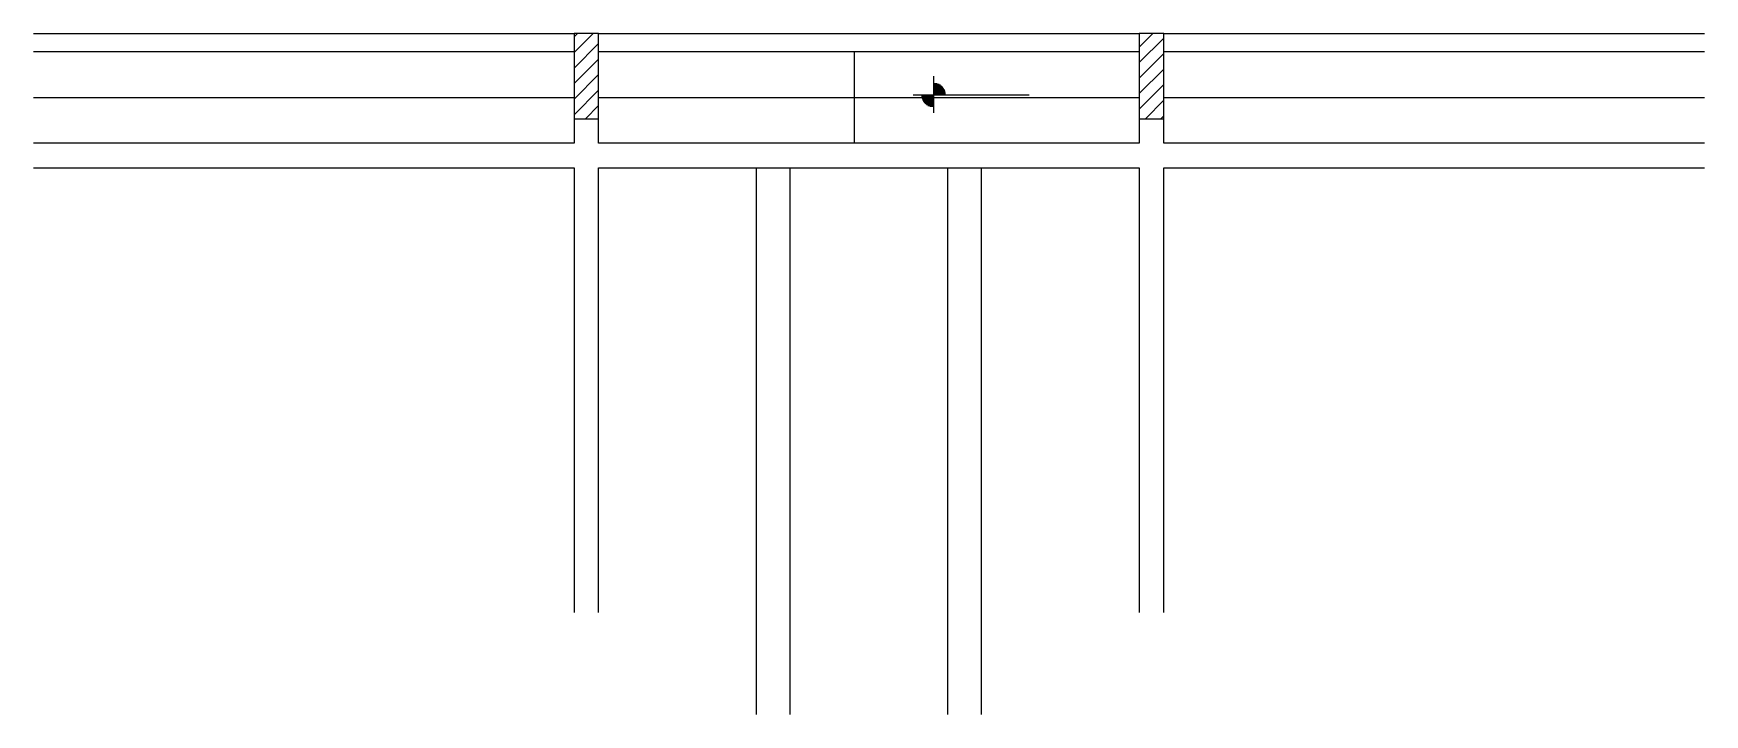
# Model space of a CAD drawing. Header units: metres. Extents: x 4072 to 5364, y 2299 to 2826.
import ezdxf

# ---------------------------------------------------------------- set-up
doc = ezdxf.new("R2010")
doc.units = ezdxf.units.M
for name, color, linetype in [('3', 7, 'Continuous'), ('7', 7, 'Continuous'), ('Painéis', 7, 'Continuous')]:
    doc.layers.add(name, color=color, linetype=linetype)

msp = doc.modelspace()

# ---------------------------------------------------------------- linework, layer by layer
at = {"layer": '3', "color": 7, "lineweight": 25}
for p, q in [((4071.5, 2826), (4489.5, 2826)), ((4489.5, 2811.2), (4504.3, 2826)), ((4489.5, 2823.2), (4492.3, 2826)), ((4489.5, 2799.2), (4508.5, 2818.2)), ((4508.5, 2826), (4926.5, 2826)), ((4926.5, 2815.4), (4937.1, 2826)), ((4926.5, 2803.4), (4945.5, 2822.4)), ((4945.5, 2826), (5363.5, 2826)), ((4071.5, 2812), (4489.5, 2812)), ((4489.5, 2787.1), (4508.5, 2806.1)), ((4508.5, 2812), (4926.5, 2812)), ((4926.5, 2791.4), (4945.5, 2810.4)), ((4945.5, 2812), (5363.5, 2812)), ((4489.5, 2775.1), (4508.5, 2794.1)), ((4767.4, 2792.8), (4767.4, 2764.6)), ((4926.5, 2779.4), (4945.5, 2798.4)), ((4489.5, 2763.1), (4508.5, 2782.1)), ((4751.8, 2778.4), (4841.4, 2778.4)), ((4758.1, 2778.4), (4776.8, 2778.4)), ((4767.4, 2787.7), (4767.4, 2769)), ((4767.4, 2787.3), (4770.3, 2787.3)), ((4767.4, 2786.7), (4771.8, 2786.7)), ((4767.4, 2786.1), (4772.7, 2786.1)), ((4767.4, 2785.5), (4773.5, 2785.5)), ((4767.4, 2784.9), (4774.2, 2784.9)), ((4767.4, 2784.3), (4774.7, 2784.3)), ((4767.4, 2783.7), (4775.1, 2783.7)), ((4767.4, 2783.1), (4775.5, 2783.1)), ((4767.4, 2782.5), (4775.8, 2782.5)), ((4767.4, 2781.9), (4776.1, 2781.9)), ((4767.4, 2781.3), (4776.3, 2781.3)), ((4767.4, 2780.7), (4776.5, 2780.7)), ((4767.4, 2780.1), (4776.6, 2780.1)), ((4767.4, 2779.5), (4776.7, 2779.5)), ((4767.4, 2778.9), (4776.8, 2778.9)), ((4926.5, 2767.4), (4945.5, 2786.4)), ((4498.4, 2760), (4508.5, 2770.1)), ((4767.4, 2777.8), (4758.1, 2777.8)), ((4767.4, 2777.2), (4758.1, 2777.2)), ((4767.4, 2776.6), (4758.2, 2776.6)), ((4767.4, 2776), (4758.4, 2776)), ((4767.4, 2775.4), (4758.6, 2775.4)), ((4767.4, 2774.8), (4758.8, 2774.8)), ((4767.4, 2774.2), (4759, 2774.2)), ((4767.4, 2773.6), (4759.4, 2773.6)), ((4767.4, 2773), (4759.7, 2773)), ((4767.4, 2772.4), (4760.2, 2772.4)), ((4767.4, 2771.8), (4760.7, 2771.8)), ((4767.4, 2771.2), (4761.4, 2771.2)), ((4767.4, 2770.6), (4762.1, 2770.6)), ((4767.4, 2770), (4763.1, 2770)), ((4767.4, 2769.4), (4764.6, 2769.4)), ((4931.2, 2760), (4945.5, 2774.3)), ((4943.2, 2760), (4945.5, 2762.3))]:
    msp.add_line(p, q, dxfattribs=at)
for points in [[(4489.5, 2760), (4489.5, 2741)], [(4508.5, 2741), (4508.5, 2760)], [(4926.5, 2760), (4926.5, 2741)], [(4945.5, 2741), (4945.5, 2760)], [(4489.5, 2741), (4071.5, 2741)], [(4926.5, 2741), (4508.5, 2741)], [(5363.5, 2741), (4945.5, 2741)], [(4071.5, 2722), (4489.5, 2722)], [(4489.5, 2722), (4489.5, 2378)], [(4508.5, 2722), (4926.5, 2722)], [(4508.5, 2378), (4508.5, 2722)], [(4926.5, 2722), (4926.5, 2378)], [(4945.5, 2722), (5363.5, 2722)], [(4945.5, 2378), (4945.5, 2722)]]:
    msp.add_lwpolyline(points, dxfattribs=at)
at = {"layer": '7', "color": 7, "lineweight": 25}
for points in [[(4489.5, 2760), (4508.5, 2760), (4508.5, 2826), (4489.5, 2826), (4489.5, 2760)], [(4926.5, 2760), (4945.5, 2760), (4945.5, 2826), (4926.5, 2826), (4926.5, 2760)]]:
    msp.add_lwpolyline(points, dxfattribs=at)
at = {"layer": 'Painéis', "color": 7, "lineweight": 25}
for p, q in [((4706, 2812), (4706, 2741)), ((4071.5, 2776.5), (4489.5, 2776.5)), ((4508.5, 2776.5), (4926.5, 2776.5)), ((4945.5, 2776.5), (5363.5, 2776.5)), ((4630.5, 2299), (4630.5, 2722)), ((4656.5, 2299), (4656.5, 2722)), ((4778.5, 2299), (4778.5, 2722)), ((4804.5, 2299), (4804.5, 2722))]:
    msp.add_line(p, q, dxfattribs=at)

doc.saveas('drawing.dxf')
